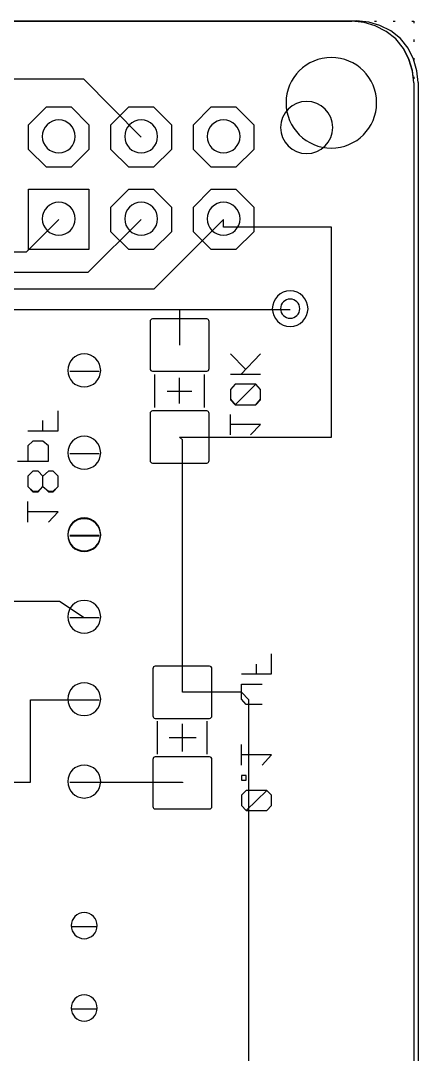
# Model space of a CAD drawing. Extents: x 82 to 212, y 79 to 137.
# Drawn here: x 200.21 to 212.47, y 105.19 to 137.07 of the extents above; entities that cross this region are included whole.
import ezdxf

# ---------------------------------------------------------------- set-up
doc = ezdxf.new("R2010")
doc.units = 0
for name, color, linetype in [('Circuit_2013-04-18', 7, 'CONTINUOUS'), ('Circuit_2013-08-08', 7, 'CONTINUOUS'), ('Cutout', 7, 'CONTINUOUS'), ('Holes_Screws', 7, 'CONTINUOUS')]:
    doc.layers.add(name, color=color, linetype=linetype)

msp = doc.modelspace()

# ---------------------------------------------------------------- linework, layer by layer
at = {"layer": 'Circuit_2013-04-18', "color": 7}
for points in [[(83.467222, 137.054167), (210.424889, 137.054167)], [(212.329889, 135.149167), (212.287556, 135.509), (212.181722, 135.868833), (212.012389, 136.2075), (211.779556, 136.503833), (211.483222, 136.736667), (211.144556, 136.906), (210.805889, 137.011833), (210.424889, 137.054167)], [(212.329889, 135.149167), (212.329889, 80.5815)], [(202.318056, 133.096), (201.767722, 132.545667), (201.005722, 132.545667), (200.455389, 133.096), (200.455389, 133.858), (201.005722, 134.408333), (201.767722, 134.408333), (202.318056, 133.858), (202.318056, 133.096), (202.318056, 133.096)], [(204.858056, 133.096), (204.307722, 132.545667), (203.545722, 132.545667), (202.995389, 133.096), (202.995389, 133.858), (203.545722, 134.408333), (204.307722, 134.408333), (204.858056, 133.858), (204.858056, 133.096), (204.858056, 133.096)], [(207.398056, 133.096), (206.847722, 132.545667), (206.085722, 132.545667), (205.535389, 133.096), (205.535389, 133.858), (206.085722, 134.408333), (206.847722, 134.408333), (207.398056, 133.858), (207.398056, 133.096), (207.398056, 133.096)], [(209.832222, 133.773333), (209.832222, 133.773333)], [(201.894722, 133.498167), (201.894722, 133.498167)], [(204.434722, 133.498167), (204.434722, 133.498167)], [(206.974722, 133.498167), (206.974722, 133.498167)], [(200.455389, 131.868333), (202.318056, 131.868333), (202.318056, 130.005667), (200.455389, 130.005667), (200.455389, 131.868333), (200.455389, 131.868333)], [(204.858056, 130.556), (204.307722, 130.005667), (203.545722, 130.005667), (202.995389, 130.556), (202.995389, 131.318), (203.545722, 131.868333), (204.307722, 131.868333), (204.858056, 131.318), (204.858056, 130.556), (204.858056, 130.556)], [(207.398056, 130.556), (206.847722, 130.005667), (206.085722, 130.005667), (205.535389, 130.556), (205.535389, 131.318), (206.085722, 131.868333), (206.847722, 131.868333), (207.398056, 131.318), (207.398056, 130.556), (207.398056, 130.556)], [(201.894722, 130.958167), (201.894722, 130.958167)], [(204.434722, 130.958167), (204.434722, 130.958167)], [(206.974722, 130.958167), (206.974722, 130.958167)], [(208.816222, 128.185333), (208.816222, 128.185333)], [(209.070222, 128.185333), (209.070222, 128.185333)], [(205.949409, 127.867833), (204.274702, 127.867833)], [(204.201889, 127.7874), (204.201889, 126.3396), (204.201889, 126.3396)], [(206.022222, 126.3396), (206.022222, 127.7874)], [(202.677889, 126.280333), (202.677889, 126.280333)], [(204.274702, 126.259167), (205.949409, 126.259167)], [(205.112056, 125.264333), (205.112056, 126.026333)], [(204.731056, 125.645333), (205.493056, 125.645333)], [(205.949409, 125.0315), (204.274702, 125.0315)], [(204.201889, 124.951067), (204.201889, 123.503267), (204.201889, 123.503267)], [(206.022222, 123.503267), (206.022222, 124.951067)], [(202.677889, 123.740333), (202.677889, 123.740333)], [(204.274702, 123.422833), (205.949409, 123.422833)], [(202.677889, 121.200333), (202.677889, 121.200333)], [(202.677889, 118.6815), (202.677889, 118.6815)], [(204.286556, 117.077067), (204.286556, 115.629267), (204.286556, 115.629267)], [(206.034076, 117.1575), (204.359369, 117.1575)], [(206.106889, 115.629267), (206.106889, 117.077067)], [(202.677889, 116.1415), (202.677889, 116.1415)], [(204.359369, 115.548833), (206.034076, 115.548833)], [(205.196722, 114.532833), (205.196722, 115.3795)], [(204.794556, 114.956167), (205.620056, 114.956167)], [(204.286556, 114.283067), (204.286556, 112.835267), (204.286556, 112.835267)], [(206.034076, 114.3635), (204.359369, 114.3635)], [(206.106889, 112.835267), (206.106889, 114.283067)], [(202.677889, 113.6015), (202.677889, 113.6015)], [(204.359369, 112.754833), (206.034076, 112.754833)], [(202.572056, 109.1565), (202.572056, 109.1565)], [(202.572056, 106.6165), (202.572056, 106.6165)]]:
    msp.add_lwpolyline(points, dxfattribs=at)
at = {"layer": 'Circuit_2013-04-18', "color": 5}
for points in [[(200.243722, 137.054167), (200.307222, 137.054167)], [(200.815222, 137.054167), (200.878722, 137.054167)], [(201.386722, 137.054167), (201.450222, 137.054167)], [(201.958222, 137.054167), (202.021722, 137.054167)], [(202.529722, 137.054167), (202.593222, 137.054167)], [(203.101222, 137.054167), (203.164722, 137.054167)], [(203.672722, 137.054167), (203.736222, 137.054167)], [(204.244222, 137.054167), (204.307722, 137.054167)], [(204.815722, 137.054167), (204.879222, 137.054167)], [(205.387222, 137.054167), (205.450722, 137.054167)], [(205.958722, 137.054167), (206.022222, 137.054167)], [(206.530222, 137.054167), (206.593722, 137.054167)], [(207.101722, 137.054167), (207.186389, 137.054167)], [(207.694389, 137.054167), (207.757889, 137.054167)], [(208.265889, 137.054167), (208.329389, 137.054167)], [(208.837389, 137.054167), (208.900889, 137.054167)], [(209.408889, 137.054167), (209.472389, 137.054167)], [(209.980389, 137.054167), (210.043889, 137.054167)], [(210.551889, 137.054167), (210.615389, 137.054167)], [(211.123389, 137.054167), (211.186889, 137.054167)], [(211.694889, 137.054167), (211.758389, 137.054167)], [(212.266389, 137.054167), (212.329889, 137.054167)], [(212.329889, 137.054167), (212.329889, 136.990667)], [(212.329889, 136.482667), (212.329889, 136.419167)], [(212.329889, 135.911167), (212.329889, 135.847667)], [(188.813722, 129.645833), (189.808556, 129.645833), (190.866889, 130.704167), (194.549889, 130.704167), (199.248889, 135.276167), (202.148722, 135.276167), (203.926722, 133.477)], [(212.329889, 135.339667), (212.329889, 135.276167)], [(212.329889, 134.768167), (212.329889, 134.704667)], [(212.329889, 134.196667), (212.329889, 134.133167)], [(212.329889, 133.625167), (212.329889, 133.561667)], [(212.329889, 133.053667), (212.329889, 132.990167)], [(212.329889, 132.482167), (212.329889, 132.418667)], [(212.329889, 131.910667), (212.329889, 131.847167)], [(212.329889, 131.339167), (212.329889, 131.275667)], [(188.813722, 128.037167), (189.977889, 128.037167), (191.247889, 129.307167), (202.296889, 129.307167), (203.926722, 130.937)], [(188.813722, 128.8415), (189.893222, 128.8415), (190.993889, 129.942167), (200.391889, 129.942167), (201.386722, 130.937)], [(188.813722, 127.254), (190.083722, 127.254), (191.628889, 128.799167), (204.328889, 128.799167), (206.466722, 130.937)], [(205.196722, 116.353167), (205.196722, 124.1425), (205.112056, 124.227167), (209.789889, 124.227167), (209.789889, 130.704167), (206.466722, 130.704167), (206.466722, 130.937)], [(212.329889, 130.767667), (212.329889, 130.704167)], [(212.329889, 130.196167), (212.329889, 130.132667)], [(212.329889, 129.624667), (212.329889, 129.561167)], [(212.329889, 129.053167), (212.329889, 128.989667)], [(212.329889, 128.481667), (212.329889, 128.418167)], [(192.136889, 128.164167), (205.112056, 128.164167), (205.112056, 127.0635)], [(205.112056, 128.164167), (208.519889, 128.164167)], [(212.329889, 127.910167), (212.329889, 127.846667)], [(212.329889, 127.338667), (212.329889, 127.275167)], [(212.329889, 126.767167), (212.329889, 126.703667)], [(212.329889, 126.195667), (212.329889, 126.132167)], [(212.329889, 125.624167), (212.329889, 125.560667)], [(212.329889, 125.052667), (212.329889, 124.989167)], [(212.329889, 124.481167), (212.329889, 124.417667)], [(212.329889, 123.909667), (212.329889, 123.846167)], [(212.329889, 123.338167), (212.329889, 123.274667)], [(212.329889, 122.766667), (212.329889, 122.703167)], [(212.329889, 122.195167), (212.329889, 122.131667)], [(212.329889, 121.623667), (212.329889, 121.560167)], [(212.329889, 121.052167), (212.329889, 120.988667)], [(212.329889, 120.480667), (212.329889, 120.417167)], [(212.329889, 119.909167), (212.329889, 119.845667)], [(212.329889, 119.337667), (212.329889, 119.274167)], [(199.121889, 119.168333), (201.407889, 119.168333), (202.169889, 118.660333)], [(212.329889, 118.766167), (212.329889, 118.702667)], [(212.329889, 118.194667), (212.329889, 118.131167)], [(212.329889, 117.623167), (212.329889, 117.559667)], [(212.329889, 117.051667), (212.329889, 116.988167)], [(212.329889, 116.480167), (212.329889, 116.416667)], [(199.121889, 113.580333), (200.518889, 113.580333), (200.518889, 116.120333), (202.169889, 116.120333)], [(205.979889, 100.245333), (207.249889, 101.515333), (207.249889, 116.120333), (207.017056, 116.353167), (205.196722, 116.353167)], [(212.329889, 115.908667), (212.329889, 115.845167)], [(212.329889, 115.337167), (212.329889, 115.273667)], [(212.329889, 114.765667), (212.329889, 114.702167)], [(212.329889, 114.194167), (212.329889, 114.130667)], [(202.169889, 113.580333), (205.196722, 113.580333), (205.196722, 113.559167)], [(212.329889, 113.622667), (212.329889, 113.559167)], [(212.329889, 113.051167), (212.329889, 112.987667)], [(212.329889, 112.479667), (212.329889, 112.395)], [(212.329889, 111.908167), (212.329889, 111.8235)], [(212.329889, 111.336667), (212.329889, 111.252)], [(212.329889, 110.744), (212.329889, 110.6805)], [(212.329889, 110.1725), (212.329889, 110.109)], [(212.329889, 109.601), (212.329889, 109.5375)], [(212.329889, 109.0295), (212.329889, 108.966)], [(212.329889, 108.458), (212.329889, 108.3945)], [(212.329889, 107.8865), (212.329889, 107.823)], [(212.329889, 107.315), (212.329889, 107.2515)], [(212.329889, 106.7435), (212.329889, 106.68)], [(212.329889, 106.172), (212.329889, 106.1085)], [(212.329889, 105.6005), (212.329889, 105.537)]]:
    msp.add_lwpolyline(points, dxfattribs=at)
at = {"layer": 'Circuit_2013-04-18', "color": 1}
for points in [[(207.144056, 126.322667), (206.678389, 126.788333)], [(206.995889, 126.153333), (207.609722, 126.788333)], [(207.609722, 126.153333), (206.678389, 126.153333)], [(206.826556, 125.222), (207.461556, 125.222), (207.609722, 125.370167), (207.609722, 125.687667), (207.461556, 125.857), (206.826556, 125.857), (206.678389, 125.687667), (206.678389, 125.370167), (206.826556, 125.222), (207.461556, 125.857)], [(200.434222, 124.417667), (201.365556, 124.417667), (201.365556, 125.0315)], [(200.899889, 124.417667), (200.899889, 124.735167)], [(206.678389, 124.290667), (206.678389, 124.925667)], [(207.292222, 124.290667), (207.609722, 124.608167), (206.678389, 124.608167)], [(200.116722, 123.486333), (201.069222, 123.486333), (201.069222, 123.952), (200.899889, 124.100167), (200.582389, 124.100167), (200.434222, 123.952), (200.434222, 123.486333)], [(201.217389, 122.533833), (201.365556, 122.703167), (201.365556, 123.020667), (201.217389, 123.168833), (201.069222, 123.168833), (200.899889, 123.020667), (200.751722, 123.168833), (200.582389, 123.168833), (200.434222, 123.020667), (200.434222, 122.703167), (200.582389, 122.533833), (200.751722, 122.533833), (200.899889, 122.703167), (201.069222, 122.533833), (201.217389, 122.533833)], [(200.899889, 122.703167), (200.899889, 123.020667)], [(200.434222, 121.6025), (200.434222, 122.2375)], [(201.069222, 121.6025), (201.365556, 121.92), (200.434222, 121.92)], [(207.017056, 116.924667), (207.948389, 116.924667), (207.948389, 117.5385)], [(207.482722, 116.924667), (207.482722, 117.221)], [(207.652056, 115.972167), (207.165222, 115.972167), (207.017056, 116.1415), (207.017056, 116.607167), (207.652056, 116.607167)], [(207.017056, 114.1095), (207.017056, 114.7445)], [(207.652056, 114.1095), (207.948389, 114.427), (207.017056, 114.427)], [(207.017056, 113.643833), (207.165222, 113.643833), (207.165222, 113.792), (207.017056, 113.792), (207.017056, 113.643833)], [(207.165222, 112.7125), (207.800222, 112.7125), (207.948389, 112.860667), (207.948389, 113.178167), (207.800222, 113.326333), (207.165222, 113.326333), (207.017056, 113.178167), (207.017056, 112.860667), (207.165222, 112.7125), (207.800222, 113.326333)]]:
    msp.add_lwpolyline(points, dxfattribs=at)
at = {"layer": 'Circuit_2013-04-18', "color": 3}
for points in [[(201.725389, 126.259167), (202.635556, 126.259167)], [(201.725389, 123.719167), (202.635556, 123.719167)], [(201.725389, 121.179167), (202.635556, 121.179167)], [(201.725389, 118.660333), (202.635556, 118.660333)], [(201.725389, 116.120333), (202.635556, 116.120333)], [(201.725389, 113.580333), (202.635556, 113.580333)], [(201.788889, 109.135333), (202.572056, 109.135333)], [(201.788889, 106.595333), (202.572056, 106.595333)]]:
    msp.add_lwpolyline(points, dxfattribs=at)
at = {"layer": 'Circuit_2013-04-18', "color": 6}
for points in [[(204.350056, 125.137333), (204.350056, 126.153333)], [(205.874056, 125.137333), (205.874056, 126.153333)], [(204.434722, 114.448167), (204.434722, 115.464167)], [(205.958722, 114.448167), (205.958722, 115.464167)]]:
    msp.add_lwpolyline(points, dxfattribs=at)
at = {"layer": 'Circuit_2013-04-18', "color": 7}
for points in [[(209.027889, 134.577667), (208.583668, 134.577667), (208.223556, 134.217554), (208.223556, 133.773333)], [(209.832222, 133.773333), (209.832222, 134.217554), (209.472109, 134.577667), (209.027889, 134.577667)], [(201.386722, 134.006167), (201.106162, 134.006167), (200.878722, 133.778727), (200.878722, 133.498167)], [(201.894722, 133.498167), (201.894722, 133.778727), (201.667282, 134.006167), (201.386722, 134.006167)], [(203.926722, 134.006167), (203.646162, 134.006167), (203.418722, 133.778727), (203.418722, 133.498167)], [(204.434722, 133.498167), (204.434722, 133.778727), (204.207282, 134.006167), (203.926722, 134.006167)], [(206.466722, 134.006167), (206.186162, 134.006167), (205.958722, 133.778727), (205.958722, 133.498167)], [(206.974722, 133.498167), (206.974722, 133.778727), (206.747282, 134.006167), (206.466722, 134.006167)], [(208.223556, 133.773333), (208.223556, 133.329113), (208.583668, 132.969), (209.027889, 132.969)], [(209.027889, 132.969), (209.472109, 132.969), (209.832222, 133.329113), (209.832222, 133.773333)], [(200.878722, 133.498167), (200.878722, 133.217607), (201.106162, 132.990167), (201.386722, 132.990167)], [(201.386722, 132.990167), (201.667282, 132.990167), (201.894722, 133.217607), (201.894722, 133.498167)], [(203.418722, 133.498167), (203.418722, 133.217607), (203.646162, 132.990167), (203.926722, 132.990167)], [(203.926722, 132.990167), (204.207282, 132.990167), (204.434722, 133.217607), (204.434722, 133.498167)], [(205.958722, 133.498167), (205.958722, 133.217607), (206.186162, 132.990167), (206.466722, 132.990167)], [(206.466722, 132.990167), (206.747282, 132.990167), (206.974722, 133.217607), (206.974722, 133.498167)], [(201.386722, 131.466167), (201.106162, 131.466167), (200.878722, 131.238727), (200.878722, 130.958167)], [(201.894722, 130.958167), (201.894722, 131.238727), (201.667282, 131.466167), (201.386722, 131.466167)], [(203.926722, 131.466167), (203.646162, 131.466167), (203.418722, 131.238727), (203.418722, 130.958167)], [(204.434722, 130.958167), (204.434722, 131.238727), (204.207282, 131.466167), (203.926722, 131.466167)], [(206.466722, 131.466167), (206.186162, 131.466167), (205.958722, 131.238727), (205.958722, 130.958167)], [(206.974722, 130.958167), (206.974722, 131.238727), (206.747282, 131.466167), (206.466722, 131.466167)], [(200.878722, 130.958167), (200.878722, 130.677607), (201.106162, 130.450167), (201.386722, 130.450167)], [(201.386722, 130.450167), (201.667282, 130.450167), (201.894722, 130.677607), (201.894722, 130.958167)], [(203.418722, 130.958167), (203.418722, 130.677607), (203.646162, 130.450167), (203.926722, 130.450167)], [(203.926722, 130.450167), (204.207282, 130.450167), (204.434722, 130.677607), (204.434722, 130.958167)], [(205.958722, 130.958167), (205.958722, 130.677607), (206.186162, 130.450167), (206.466722, 130.450167)], [(206.466722, 130.450167), (206.747282, 130.450167), (206.974722, 130.677607), (206.974722, 130.958167)], [(208.519889, 128.735667), (208.21595, 128.735667), (207.969556, 128.489273), (207.969556, 128.185333)], [(208.519889, 128.481667), (208.356228, 128.481667), (208.223556, 128.348994), (208.223556, 128.185333)], [(209.070222, 128.185333), (209.070222, 128.489273), (208.823831, 128.735667), (208.519889, 128.735667)], [(208.816222, 128.185333), (208.816222, 128.348994), (208.68355, 128.481667), (208.519889, 128.481667)], [(207.969556, 128.185333), (207.969556, 127.881391), (208.21595, 127.635), (208.519889, 127.635)], [(208.223556, 128.185333), (208.223556, 128.021673), (208.356228, 127.889), (208.519889, 127.889)], [(208.519889, 127.635), (208.823831, 127.635), (209.070222, 127.881391), (209.070222, 128.185333)], [(208.519889, 127.889), (208.68355, 127.889), (208.816222, 128.021673), (208.816222, 128.185333)], [(204.274702, 127.867833), (204.234488, 127.867833), (204.201889, 127.831822), (204.201889, 127.7874)], [(206.022222, 127.7874), (206.022222, 127.831822), (205.989623, 127.867833), (205.949409, 127.867833)], [(202.169889, 126.788333), (201.889329, 126.788333), (201.661889, 126.560893), (201.661889, 126.280333)], [(202.677889, 126.280333), (202.677889, 126.560893), (202.450449, 126.788333), (202.169889, 126.788333)], [(201.661889, 126.280333), (201.661889, 125.999773), (201.889329, 125.772333), (202.169889, 125.772333)], [(202.169889, 125.772333), (202.450449, 125.772333), (202.677889, 125.999773), (202.677889, 126.280333)], [(204.201889, 126.3396), (204.201889, 126.295178), (204.234488, 126.259167), (204.274702, 126.259167)], [(205.949409, 126.259167), (205.989623, 126.259167), (206.022222, 126.295178), (206.022222, 126.3396)], [(204.274702, 125.0315), (204.234488, 125.0315), (204.201889, 124.995488), (204.201889, 124.951067)], [(206.022222, 124.951067), (206.022222, 124.995488), (205.989623, 125.0315), (205.949409, 125.0315)], [(202.169889, 124.248333), (201.889329, 124.248333), (201.661889, 124.020893), (201.661889, 123.740333)], [(202.677889, 123.740333), (202.677889, 124.020893), (202.450449, 124.248333), (202.169889, 124.248333)], [(201.661889, 123.740333), (201.661889, 123.459773), (201.889329, 123.232333), (202.169889, 123.232333)], [(202.169889, 123.232333), (202.450449, 123.232333), (202.677889, 123.459773), (202.677889, 123.740333)], [(204.201889, 123.503267), (204.201889, 123.458845), (204.234488, 123.422833), (204.274702, 123.422833)], [(205.949409, 123.422833), (205.989623, 123.422833), (206.022222, 123.458845), (206.022222, 123.503267)], [(202.169889, 121.708333), (201.889329, 121.708333), (201.661889, 121.480893), (201.661889, 121.200333)], [(202.677889, 121.200333), (202.677889, 121.480893), (202.450449, 121.708333), (202.169889, 121.708333)], [(201.661889, 121.200333), (201.661889, 120.919773), (201.889329, 120.692333), (202.169889, 120.692333)], [(202.169889, 120.692333), (202.450449, 120.692333), (202.677889, 120.919773), (202.677889, 121.200333)], [(202.169889, 119.1895), (201.889329, 119.1895), (201.661889, 118.96206), (201.661889, 118.6815)], [(202.677889, 118.6815), (202.677889, 118.96206), (202.450449, 119.1895), (202.169889, 119.1895)], [(201.661889, 118.6815), (201.661889, 118.40094), (201.889329, 118.1735), (202.169889, 118.1735)], [(202.169889, 118.1735), (202.450449, 118.1735), (202.677889, 118.40094), (202.677889, 118.6815)], [(204.359369, 117.1575), (204.319155, 117.1575), (204.286556, 117.121488), (204.286556, 117.077067)], [(206.106889, 117.077067), (206.106889, 117.121488), (206.074289, 117.1575), (206.034076, 117.1575)], [(202.169889, 116.6495), (201.889329, 116.6495), (201.661889, 116.42206), (201.661889, 116.1415)], [(202.677889, 116.1415), (202.677889, 116.42206), (202.450449, 116.6495), (202.169889, 116.6495)], [(201.661889, 116.1415), (201.661889, 115.86094), (201.889329, 115.6335), (202.169889, 115.6335)], [(202.169889, 115.6335), (202.450449, 115.6335), (202.677889, 115.86094), (202.677889, 116.1415)], [(204.286556, 115.629267), (204.286556, 115.584845), (204.319155, 115.548833), (204.359369, 115.548833)], [(206.034076, 115.548833), (206.074289, 115.548833), (206.106889, 115.584845), (206.106889, 115.629267)], [(204.359369, 114.3635), (204.319155, 114.3635), (204.286556, 114.327488), (204.286556, 114.283067)], [(206.106889, 114.283067), (206.106889, 114.327488), (206.074289, 114.3635), (206.034076, 114.3635)], [(202.169889, 114.1095), (201.889329, 114.1095), (201.661889, 113.88206), (201.661889, 113.6015)], [(202.677889, 113.6015), (202.677889, 113.88206), (202.450449, 114.1095), (202.169889, 114.1095)], [(201.661889, 113.6015), (201.661889, 113.32094), (201.889329, 113.0935), (202.169889, 113.0935)], [(202.169889, 113.0935), (202.450449, 113.0935), (202.677889, 113.32094), (202.677889, 113.6015)], [(204.286556, 112.835267), (204.286556, 112.790845), (204.319155, 112.754833), (204.359369, 112.754833)], [(206.034076, 112.754833), (206.074289, 112.754833), (206.106889, 112.790845), (206.106889, 112.835267)], [(202.169889, 109.558667), (201.94778, 109.558667), (201.767722, 109.378612), (201.767722, 109.1565)], [(202.572056, 109.1565), (202.572056, 109.378612), (202.391998, 109.558667), (202.169889, 109.558667)], [(201.767722, 109.1565), (201.767722, 108.934388), (201.94778, 108.754333), (202.169889, 108.754333)], [(202.169889, 108.754333), (202.391998, 108.754333), (202.572056, 108.934388), (202.572056, 109.1565)], [(202.169889, 107.018667), (201.94778, 107.018667), (201.767722, 106.838612), (201.767722, 106.6165)], [(202.572056, 106.6165), (202.572056, 106.838612), (202.391998, 107.018667), (202.169889, 107.018667)], [(201.767722, 106.6165), (201.767722, 106.394388), (201.94778, 106.214333), (202.169889, 106.214333)], [(202.169889, 106.214333), (202.391998, 106.214333), (202.572056, 106.394388), (202.572056, 106.6165)]]:
    msp.add_open_spline(points, degree=3, dxfattribs=at)
at = {"layer": 'Circuit_2013-08-08', "color": 7}
for points in [[(83.467222, 137.054167), (210.424889, 137.054167)], [(212.329889, 135.149167), (212.287556, 135.530167), (212.181722, 135.89), (212.012389, 136.2075), (211.779556, 136.503833), (211.483222, 136.736667), (211.144556, 136.906), (210.805889, 137.011833), (210.424889, 137.054167)], [(212.329889, 135.149167), (212.329889, 80.5815)], [(202.318056, 133.096), (201.767722, 132.545667), (201.005722, 132.545667), (200.455389, 133.096), (200.455389, 133.858), (201.005722, 134.408333), (201.767722, 134.408333), (202.318056, 133.858), (202.318056, 133.096), (202.318056, 133.096)], [(204.858056, 133.096), (204.307722, 132.545667), (203.545722, 132.545667), (202.995389, 133.096), (202.995389, 133.858), (203.545722, 134.408333), (204.307722, 134.408333), (204.858056, 133.858), (204.858056, 133.096), (204.858056, 133.096)], [(207.398056, 133.096), (206.847722, 132.545667), (206.085722, 132.545667), (205.535389, 133.096), (205.535389, 133.858), (206.085722, 134.408333), (206.847722, 134.408333), (207.398056, 133.858), (207.398056, 133.096), (207.398056, 133.096)], [(211.186889, 134.535333), (211.186889, 134.535333)], [(201.894722, 133.498167), (201.894722, 133.498167)], [(204.434722, 133.498167), (204.434722, 133.498167)], [(206.974722, 133.498167), (206.974722, 133.498167)], [(200.455389, 131.868333), (202.318056, 131.868333), (202.318056, 130.005667), (200.455389, 130.005667), (200.455389, 131.868333), (200.455389, 131.868333)], [(204.858056, 130.556), (204.307722, 130.005667), (203.545722, 130.005667), (202.995389, 130.556), (202.995389, 131.318), (203.545722, 131.868333), (204.307722, 131.868333), (204.858056, 131.318), (204.858056, 130.556), (204.858056, 130.556)], [(207.398056, 130.556), (206.847722, 130.005667), (206.085722, 130.005667), (205.535389, 130.556), (205.535389, 131.318), (206.085722, 131.868333), (206.847722, 131.868333), (207.398056, 131.318), (207.398056, 130.556), (207.398056, 130.556)], [(201.894722, 130.958167), (201.894722, 130.958167)], [(204.434722, 130.958167), (204.434722, 130.958167)], [(206.974722, 130.958167), (206.974722, 130.958167)], [(208.816222, 128.185333), (208.816222, 128.185333)], [(209.070222, 128.185333), (209.070222, 128.185333)], [(205.949409, 127.867833), (204.274702, 127.867833)], [(204.201889, 127.7874), (204.201889, 126.3396), (204.201889, 126.3396)], [(206.022222, 126.3396), (206.022222, 127.7874)], [(202.677889, 126.280333), (202.677889, 126.280333)], [(204.274702, 126.259167), (205.949409, 126.259167)], [(205.112056, 125.264333), (205.112056, 126.0475)], [(204.731056, 125.645333), (205.493056, 125.645333)], [(205.949409, 125.0315), (204.274702, 125.0315)], [(204.201889, 124.951067), (204.201889, 123.503267), (204.201889, 123.503267)], [(206.022222, 123.503267), (206.022222, 124.951067)], [(202.677889, 123.740333), (202.677889, 123.740333)], [(204.274702, 123.422833), (205.949409, 123.422833)], [(202.677889, 121.2215), (202.677889, 121.2215)], [(202.677889, 118.6815), (202.677889, 118.6815)], [(204.286556, 117.077067), (204.286556, 115.629267), (204.286556, 115.629267)], [(206.034076, 117.1575), (204.359369, 117.1575)], [(206.106889, 115.629267), (206.106889, 117.077067)], [(202.677889, 116.1415), (202.677889, 116.1415)], [(204.359369, 115.548833), (206.034076, 115.548833)], [(205.196722, 114.532833), (205.196722, 115.3795)], [(204.794556, 114.956167), (205.620056, 114.956167)], [(204.286556, 114.283067), (204.286556, 112.835267), (204.286556, 112.835267)], [(206.034076, 114.3635), (204.359369, 114.3635)], [(206.106889, 112.835267), (206.106889, 114.283067)], [(202.677889, 113.6015), (202.677889, 113.6015)], [(204.359369, 112.754833), (206.034076, 112.754833)], [(202.572056, 109.1565), (202.572056, 109.1565)], [(202.572056, 106.6165), (202.572056, 106.6165)]]:
    msp.add_lwpolyline(points, dxfattribs=at)
at = {"layer": 'Circuit_2013-08-08', "color": 5}
for points in [[(200.243722, 137.054167), (200.307222, 137.054167)], [(200.815222, 137.054167), (200.878722, 137.054167)], [(201.386722, 137.054167), (201.450222, 137.054167)], [(201.958222, 137.054167), (202.021722, 137.054167)], [(202.529722, 137.054167), (202.593222, 137.054167)], [(203.101222, 137.054167), (203.164722, 137.054167)], [(203.672722, 137.054167), (203.736222, 137.054167)], [(204.244222, 137.054167), (204.307722, 137.054167)], [(204.815722, 137.054167), (204.879222, 137.054167)], [(205.387222, 137.054167), (205.450722, 137.054167)], [(205.958722, 137.054167), (206.022222, 137.054167)], [(206.530222, 137.054167), (206.593722, 137.054167)], [(207.101722, 137.054167), (207.186389, 137.054167)], [(207.694389, 137.054167), (207.757889, 137.054167)], [(208.265889, 137.054167), (208.329389, 137.054167)], [(208.837389, 137.054167), (208.900889, 137.054167)], [(209.408889, 137.054167), (209.472389, 137.054167)], [(209.980389, 137.054167), (210.043889, 137.054167)], [(210.551889, 137.054167), (210.615389, 137.054167)], [(211.123389, 137.054167), (211.186889, 137.054167)], [(211.694889, 137.054167), (211.758389, 137.054167)], [(212.266389, 137.054167), (212.329889, 137.054167)], [(212.329889, 137.054167), (212.329889, 136.990667)], [(212.329889, 136.482667), (212.329889, 136.419167)], [(212.329889, 135.911167), (212.329889, 135.847667)], [(188.813722, 129.645833), (189.808556, 129.645833), (190.866889, 130.704167), (194.549889, 130.704167), (199.248889, 135.276167), (202.148722, 135.276167), (203.926722, 133.477)], [(212.329889, 135.339667), (212.329889, 135.276167)], [(212.329889, 134.768167), (212.329889, 134.704667)], [(212.329889, 134.196667), (212.329889, 134.133167)], [(212.329889, 133.625167), (212.329889, 133.561667)], [(212.329889, 133.053667), (212.329889, 132.990167)], [(212.329889, 132.482167), (212.329889, 132.418667)], [(212.329889, 131.910667), (212.329889, 131.847167)], [(212.329889, 131.339167), (212.329889, 131.275667)], [(188.813722, 128.037167), (189.977889, 128.037167), (191.247889, 129.307167), (202.296889, 129.307167), (203.926722, 130.937)], [(188.813722, 128.8415), (189.893222, 128.8415), (190.993889, 129.942167), (200.391889, 129.942167), (201.386722, 130.937)], [(188.813722, 127.254), (190.083722, 127.254), (191.628889, 128.799167), (204.328889, 128.799167), (206.466722, 130.937)], [(205.196722, 116.353167), (205.196722, 124.1425), (205.112056, 124.227167), (209.789889, 124.227167), (209.789889, 130.704167), (206.466722, 130.704167), (206.466722, 130.937)], [(212.329889, 130.767667), (212.329889, 130.704167)], [(212.329889, 130.196167), (212.329889, 130.132667)], [(212.329889, 129.624667), (212.329889, 129.561167)], [(212.329889, 129.053167), (212.329889, 128.989667)], [(212.329889, 128.481667), (212.329889, 128.418167)], [(192.136889, 128.164167), (205.112056, 128.164167), (205.112056, 127.0635)], [(205.112056, 128.164167), (208.519889, 128.164167)], [(212.329889, 127.910167), (212.329889, 127.846667)], [(212.329889, 127.338667), (212.329889, 127.275167)], [(212.329889, 126.767167), (212.329889, 126.703667)], [(212.329889, 126.195667), (212.329889, 126.132167)], [(212.329889, 125.624167), (212.329889, 125.560667)], [(212.329889, 125.052667), (212.329889, 124.989167)], [(212.329889, 124.481167), (212.329889, 124.417667)], [(212.329889, 123.909667), (212.329889, 123.846167)], [(212.329889, 123.338167), (212.329889, 123.274667)], [(212.329889, 122.766667), (212.329889, 122.703167)], [(212.329889, 122.195167), (212.329889, 122.131667)], [(212.329889, 121.623667), (212.329889, 121.560167)], [(212.329889, 121.052167), (212.329889, 120.988667)], [(212.329889, 120.480667), (212.329889, 120.417167)], [(212.329889, 119.909167), (212.329889, 119.845667)], [(212.329889, 119.337667), (212.329889, 119.274167)], [(199.121889, 119.168333), (201.407889, 119.168333), (202.169889, 118.660333)], [(212.329889, 118.766167), (212.329889, 118.702667)], [(212.329889, 118.194667), (212.329889, 118.131167)], [(212.329889, 117.623167), (212.329889, 117.559667)], [(212.329889, 117.051667), (212.329889, 116.988167)], [(212.329889, 116.480167), (212.329889, 116.416667)], [(199.121889, 113.580333), (200.518889, 113.580333), (200.518889, 116.120333), (202.169889, 116.120333)], [(205.979889, 100.245333), (207.249889, 101.515333), (207.249889, 116.120333), (207.017056, 116.353167), (205.196722, 116.353167)], [(212.329889, 115.908667), (212.329889, 115.845167)], [(212.329889, 115.337167), (212.329889, 115.273667)], [(212.329889, 114.765667), (212.329889, 114.702167)], [(212.329889, 114.194167), (212.329889, 114.130667)], [(202.169889, 113.580333), (205.196722, 113.580333), (205.196722, 113.559167)], [(212.329889, 113.622667), (212.329889, 113.559167)], [(212.329889, 113.051167), (212.329889, 112.987667)], [(212.329889, 112.479667), (212.329889, 112.416167)], [(212.329889, 111.908167), (212.329889, 111.844667)], [(212.329889, 111.336667), (212.329889, 111.273167)], [(212.329889, 110.765167), (212.329889, 110.701667)], [(212.329889, 110.193667), (212.329889, 110.130167)], [(212.329889, 109.622167), (212.329889, 109.558667)], [(212.329889, 109.050667), (212.329889, 108.987167)], [(212.329889, 108.479167), (212.329889, 108.415667)], [(212.329889, 107.907667), (212.329889, 107.844167)], [(212.329889, 107.336167), (212.329889, 107.2515)], [(212.329889, 106.764667), (212.329889, 106.68)], [(212.329889, 106.172), (212.329889, 106.1085)], [(212.329889, 105.6005), (212.329889, 105.537)]]:
    msp.add_lwpolyline(points, dxfattribs=at)
at = {"layer": 'Circuit_2013-08-08', "color": 1}
for points in [[(207.144056, 126.322667), (206.678389, 126.788333)], [(206.995889, 126.153333), (207.609722, 126.788333)], [(207.609722, 126.153333), (206.678389, 126.153333)], [(206.826556, 125.222), (207.461556, 125.222), (207.609722, 125.391333), (207.609722, 125.687667), (207.461556, 125.857), (206.826556, 125.857), (206.678389, 125.687667), (206.678389, 125.391333), (206.826556, 125.222), (207.461556, 125.857)], [(200.434222, 124.417667), (201.365556, 124.417667), (201.365556, 125.0315)], [(200.899889, 124.417667), (200.899889, 124.735167)], [(206.678389, 124.290667), (206.678389, 124.925667)], [(207.292222, 124.290667), (207.609722, 124.608167), (206.678389, 124.608167)], [(200.116722, 123.486333), (201.069222, 123.486333), (201.069222, 123.952), (200.899889, 124.100167), (200.582389, 124.100167), (200.434222, 123.952), (200.434222, 123.486333)], [(201.217389, 122.555), (201.365556, 122.703167), (201.365556, 123.020667), (201.217389, 123.168833), (201.069222, 123.168833), (200.899889, 123.020667), (200.751722, 123.168833), (200.582389, 123.168833), (200.434222, 123.020667), (200.434222, 122.703167), (200.582389, 122.555), (200.751722, 122.555), (200.899889, 122.703167), (201.069222, 122.555), (201.217389, 122.555)], [(200.899889, 122.703167), (200.899889, 123.020667)], [(200.434222, 121.6025), (200.434222, 122.2375)], [(201.069222, 121.6025), (201.365556, 121.92), (200.434222, 121.92)], [(207.017056, 116.924667), (207.948389, 116.924667), (207.948389, 117.5385)], [(207.482722, 116.924667), (207.482722, 117.221)], [(207.652056, 115.972167), (207.165222, 115.972167), (207.017056, 116.1415), (207.017056, 116.607167), (207.652056, 116.607167)], [(207.017056, 114.1095), (207.017056, 114.7445)], [(207.652056, 114.1095), (207.948389, 114.427), (207.017056, 114.427)], [(207.017056, 113.643833), (207.165222, 113.643833), (207.165222, 113.792), (207.017056, 113.792), (207.017056, 113.643833)], [(207.165222, 112.7125), (207.800222, 112.7125), (207.948389, 112.860667), (207.948389, 113.178167), (207.800222, 113.326333), (207.165222, 113.326333), (207.017056, 113.178167), (207.017056, 112.860667), (207.165222, 112.7125), (207.800222, 113.326333)]]:
    msp.add_lwpolyline(points, dxfattribs=at)
at = {"layer": 'Circuit_2013-08-08', "color": 3}
for points in [[(201.725389, 126.259167), (202.635556, 126.259167)], [(201.725389, 123.719167), (202.635556, 123.719167)], [(201.725389, 121.200333), (202.635556, 121.200333)], [(201.725389, 118.660333), (202.635556, 118.660333)], [(201.725389, 116.120333), (202.635556, 116.120333)], [(201.725389, 113.580333), (202.635556, 113.580333)], [(201.788889, 109.135333), (202.572056, 109.135333)], [(201.788889, 106.595333), (202.572056, 106.595333)]]:
    msp.add_lwpolyline(points, dxfattribs=at)
at = {"layer": 'Circuit_2013-08-08', "color": 6}
for points in [[(204.350056, 125.137333), (204.350056, 126.153333)], [(205.874056, 125.137333), (205.874056, 126.153333)], [(204.434722, 114.448167), (204.434722, 115.464167)], [(205.958722, 114.448167), (205.958722, 115.464167)]]:
    msp.add_lwpolyline(points, dxfattribs=at)
at = {"layer": 'Circuit_2013-08-08', "color": 7}
for points in [[(209.789889, 135.932333), (209.018347, 135.932333), (208.392889, 135.306875), (208.392889, 134.535333)], [(211.186889, 134.535333), (211.186889, 135.306875), (210.561431, 135.932333), (209.789889, 135.932333)], [(208.392889, 134.535333), (208.392889, 133.763791), (209.018347, 133.138333), (209.789889, 133.138333)], [(209.789889, 133.138333), (210.561431, 133.138333), (211.186889, 133.763791), (211.186889, 134.535333)], [(201.386722, 134.006167), (201.106162, 134.006167), (200.878722, 133.778727), (200.878722, 133.498167)], [(201.894722, 133.498167), (201.894722, 133.778727), (201.667282, 134.006167), (201.386722, 134.006167)], [(203.926722, 134.006167), (203.646162, 134.006167), (203.418722, 133.778727), (203.418722, 133.498167)], [(204.434722, 133.498167), (204.434722, 133.778727), (204.207282, 134.006167), (203.926722, 134.006167)], [(206.466722, 134.006167), (206.186162, 134.006167), (205.958722, 133.778727), (205.958722, 133.498167)], [(206.974722, 133.498167), (206.974722, 133.778727), (206.747282, 134.006167), (206.466722, 134.006167)], [(200.878722, 133.498167), (200.878722, 133.217607), (201.106162, 132.990167), (201.386722, 132.990167)], [(201.386722, 132.990167), (201.667282, 132.990167), (201.894722, 133.217607), (201.894722, 133.498167)], [(203.418722, 133.498167), (203.418722, 133.217607), (203.646162, 132.990167), (203.926722, 132.990167)], [(203.926722, 132.990167), (204.207282, 132.990167), (204.434722, 133.217607), (204.434722, 133.498167)], [(205.958722, 133.498167), (205.958722, 133.217607), (206.186162, 132.990167), (206.466722, 132.990167)], [(206.466722, 132.990167), (206.747282, 132.990167), (206.974722, 133.217607), (206.974722, 133.498167)], [(201.386722, 131.466167), (201.106162, 131.466167), (200.878722, 131.238727), (200.878722, 130.958167)], [(201.894722, 130.958167), (201.894722, 131.238727), (201.667282, 131.466167), (201.386722, 131.466167)], [(203.926722, 131.466167), (203.646162, 131.466167), (203.418722, 131.238727), (203.418722, 130.958167)], [(204.434722, 130.958167), (204.434722, 131.238727), (204.207282, 131.466167), (203.926722, 131.466167)], [(206.466722, 131.466167), (206.186162, 131.466167), (205.958722, 131.238727), (205.958722, 130.958167)], [(206.974722, 130.958167), (206.974722, 131.238727), (206.747282, 131.466167), (206.466722, 131.466167)], [(200.878722, 130.958167), (200.878722, 130.677607), (201.106162, 130.450167), (201.386722, 130.450167)], [(201.386722, 130.450167), (201.667282, 130.450167), (201.894722, 130.677607), (201.894722, 130.958167)], [(203.418722, 130.958167), (203.418722, 130.677607), (203.646162, 130.450167), (203.926722, 130.450167)], [(203.926722, 130.450167), (204.207282, 130.450167), (204.434722, 130.677607), (204.434722, 130.958167)], [(205.958722, 130.958167), (205.958722, 130.677607), (206.186162, 130.450167), (206.466722, 130.450167)], [(206.466722, 130.450167), (206.747282, 130.450167), (206.974722, 130.677607), (206.974722, 130.958167)], [(208.519889, 128.735667), (208.21595, 128.735667), (207.969556, 128.489275), (207.969556, 128.185333)], [(208.519889, 128.481667), (208.356228, 128.481667), (208.223556, 128.348994), (208.223556, 128.185333)], [(209.070222, 128.185333), (209.070222, 128.489275), (208.823831, 128.735667), (208.519889, 128.735667)], [(208.816222, 128.185333), (208.816222, 128.348994), (208.68355, 128.481667), (208.519889, 128.481667)], [(207.969556, 128.185333), (207.969556, 127.881394), (208.21595, 127.635), (208.519889, 127.635)], [(208.223556, 128.185333), (208.223556, 128.021673), (208.356228, 127.889), (208.519889, 127.889)], [(208.519889, 127.635), (208.823831, 127.635), (209.070222, 127.881394), (209.070222, 128.185333)], [(208.519889, 127.889), (208.68355, 127.889), (208.816222, 128.021673), (208.816222, 128.185333)], [(204.274702, 127.867833), (204.234488, 127.867833), (204.201889, 127.831822), (204.201889, 127.7874)], [(206.022222, 127.7874), (206.022222, 127.831822), (205.989623, 127.867833), (205.949409, 127.867833)], [(202.169889, 126.788333), (201.889329, 126.788333), (201.661889, 126.560893), (201.661889, 126.280333)], [(202.677889, 126.280333), (202.677889, 126.560893), (202.450449, 126.788333), (202.169889, 126.788333)], [(201.661889, 126.280333), (201.661889, 125.999773), (201.889329, 125.772333), (202.169889, 125.772333)], [(202.169889, 125.772333), (202.450449, 125.772333), (202.677889, 125.999773), (202.677889, 126.280333)], [(204.201889, 126.3396), (204.201889, 126.295178), (204.234488, 126.259167), (204.274702, 126.259167)], [(205.949409, 126.259167), (205.989623, 126.259167), (206.022222, 126.295178), (206.022222, 126.3396)], [(204.274702, 125.0315), (204.234488, 125.0315), (204.201889, 124.995488), (204.201889, 124.951067)], [(206.022222, 124.951067), (206.022222, 124.995488), (205.989623, 125.0315), (205.949409, 125.0315)], [(202.169889, 124.248333), (201.889329, 124.248333), (201.661889, 124.020893), (201.661889, 123.740333)], [(202.677889, 123.740333), (202.677889, 124.020893), (202.450449, 124.248333), (202.169889, 124.248333)], [(201.661889, 123.740333), (201.661889, 123.459773), (201.889329, 123.232333), (202.169889, 123.232333)], [(202.169889, 123.232333), (202.450449, 123.232333), (202.677889, 123.459773), (202.677889, 123.740333)], [(204.201889, 123.503267), (204.201889, 123.458845), (204.234488, 123.422833), (204.274702, 123.422833)], [(205.949409, 123.422833), (205.989623, 123.422833), (206.022222, 123.458845), (206.022222, 123.503267)], [(202.169889, 121.7295), (201.889329, 121.7295), (201.661889, 121.50206), (201.661889, 121.2215)], [(202.677889, 121.2215), (202.677889, 121.50206), (202.450449, 121.7295), (202.169889, 121.7295)], [(201.661889, 121.2215), (201.661889, 120.94094), (201.889329, 120.7135), (202.169889, 120.7135)], [(202.169889, 120.7135), (202.450449, 120.7135), (202.677889, 120.94094), (202.677889, 121.2215)], [(202.169889, 119.1895), (201.889329, 119.1895), (201.661889, 118.96206), (201.661889, 118.6815)], [(202.677889, 118.6815), (202.677889, 118.96206), (202.450449, 119.1895), (202.169889, 119.1895)], [(201.661889, 118.6815), (201.661889, 118.40094), (201.889329, 118.1735), (202.169889, 118.1735)], [(202.169889, 118.1735), (202.450449, 118.1735), (202.677889, 118.40094), (202.677889, 118.6815)], [(204.359369, 117.1575), (204.319155, 117.1575), (204.286556, 117.121488), (204.286556, 117.077067)], [(206.106889, 117.077067), (206.106889, 117.121488), (206.074289, 117.1575), (206.034076, 117.1575)], [(202.169889, 116.6495), (201.889329, 116.6495), (201.661889, 116.42206), (201.661889, 116.1415)], [(202.677889, 116.1415), (202.677889, 116.42206), (202.450449, 116.6495), (202.169889, 116.6495)], [(201.661889, 116.1415), (201.661889, 115.86094), (201.889329, 115.6335), (202.169889, 115.6335)], [(202.169889, 115.6335), (202.450449, 115.6335), (202.677889, 115.86094), (202.677889, 116.1415)], [(204.286556, 115.629267), (204.286556, 115.584845), (204.319155, 115.548833), (204.359369, 115.548833)], [(206.034076, 115.548833), (206.074289, 115.548833), (206.106889, 115.584845), (206.106889, 115.629267)], [(204.359369, 114.3635), (204.319155, 114.3635), (204.286556, 114.327488), (204.286556, 114.283067)], [(206.106889, 114.283067), (206.106889, 114.327488), (206.074289, 114.3635), (206.034076, 114.3635)], [(202.169889, 114.1095), (201.889329, 114.1095), (201.661889, 113.88206), (201.661889, 113.6015)], [(202.677889, 113.6015), (202.677889, 113.88206), (202.450449, 114.1095), (202.169889, 114.1095)], [(201.661889, 113.6015), (201.661889, 113.32094), (201.889329, 113.0935), (202.169889, 113.0935)], [(202.169889, 113.0935), (202.450449, 113.0935), (202.677889, 113.32094), (202.677889, 113.6015)], [(204.286556, 112.835267), (204.286556, 112.790845), (204.319155, 112.754833), (204.359369, 112.754833)], [(206.034076, 112.754833), (206.074289, 112.754833), (206.106889, 112.790845), (206.106889, 112.835267)], [(202.169889, 109.558667), (201.94778, 109.558667), (201.767722, 109.378612), (201.767722, 109.1565)], [(202.572056, 109.1565), (202.572056, 109.378612), (202.391998, 109.558667), (202.169889, 109.558667)], [(201.767722, 109.1565), (201.767722, 108.934391), (201.94778, 108.754333), (202.169889, 108.754333)], [(202.169889, 108.754333), (202.391998, 108.754333), (202.572056, 108.934391), (202.572056, 109.1565)], [(202.169889, 107.018667), (201.94778, 107.018667), (201.767722, 106.838612), (201.767722, 106.6165)], [(202.572056, 106.6165), (202.572056, 106.838612), (202.391998, 107.018667), (202.169889, 107.018667)], [(201.767722, 106.6165), (201.767722, 106.394391), (201.94778, 106.214333), (202.169889, 106.214333)], [(202.169889, 106.214333), (202.391998, 106.214333), (202.572056, 106.394391), (202.572056, 106.6165)]]:
    msp.add_open_spline(points, degree=3, dxfattribs=at)
at = {"layer": 'Cutout', "color": 5}
for points in [[(83.608333, 137.068278), (210.566, 137.068278)], [(212.471, 135.163278), (212.428667, 135.523111), (212.322833, 135.882944), (212.1535, 136.221611), (211.920667, 136.517944), (211.624333, 136.750778), (211.285667, 136.920111), (210.947, 137.025944), (210.566, 137.068278)], [(212.471, 135.163278), (212.471, 80.595611)]]:
    msp.add_lwpolyline(points, dxfattribs=at)
at = {"layer": 'Holes_Screws', "color": 7}
msp.add_lwpolyline([(211.186889, 134.535333), (211.186889, 134.535333)], dxfattribs=at)
for points in [[(209.789889, 135.932333), (209.018347, 135.932333), (208.392889, 135.306875), (208.392889, 134.535333)], [(211.186889, 134.535333), (211.186889, 135.306875), (210.561431, 135.932333), (209.789889, 135.932333)], [(208.392889, 134.535333), (208.392889, 133.763791), (209.018347, 133.138333), (209.789889, 133.138333)], [(209.789889, 133.138333), (210.561431, 133.138333), (211.186889, 133.763791), (211.186889, 134.535333)]]:
    msp.add_open_spline(points, degree=3, dxfattribs=at)

doc.saveas('drawing.dxf')
